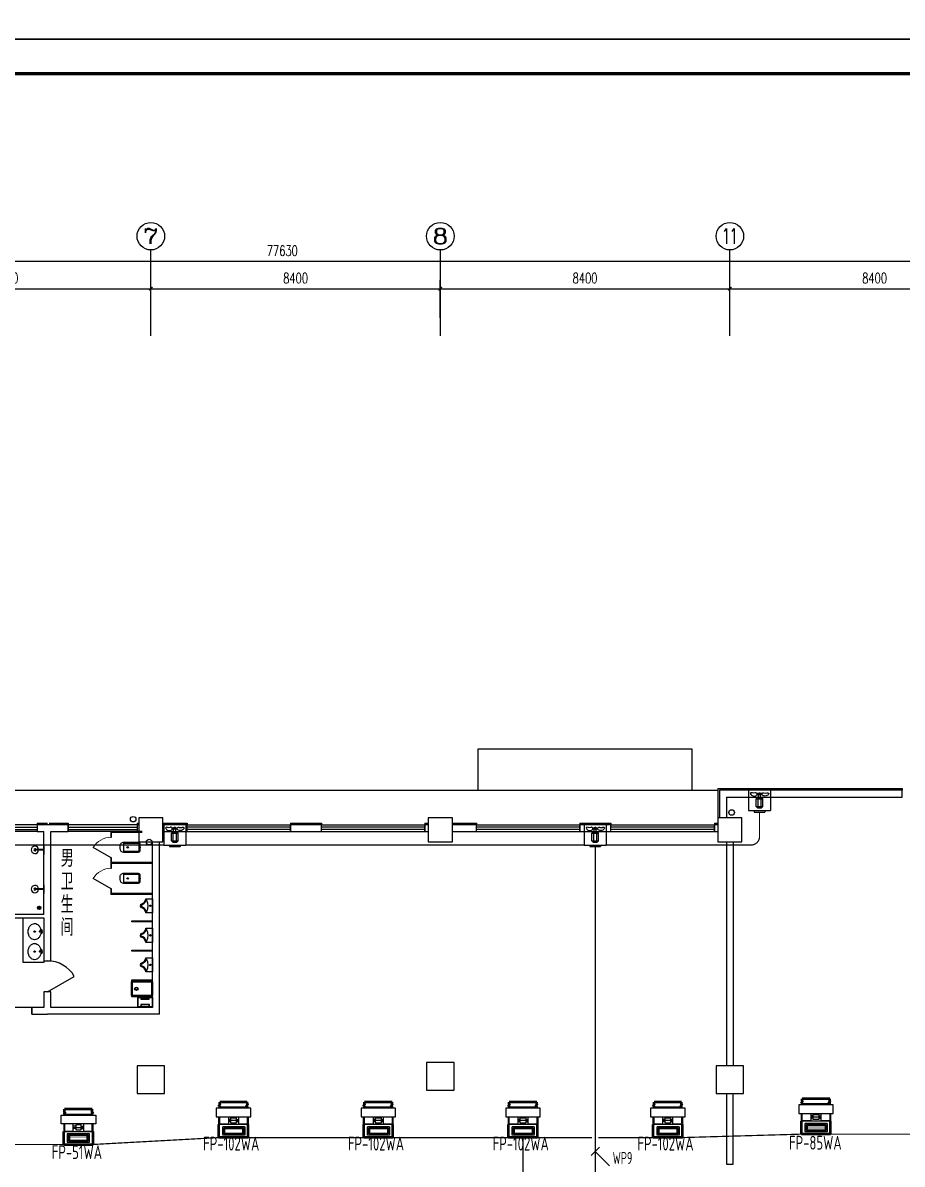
# Model space of a CAD drawing. Extents: x 2166032 to 5302137, y 581493 to 2416206.
# Drawn here: x 2359303 to 2384816, y 1179074 to 1212195 of the extents above; entities that cross this region are included whole.
import ezdxf
from ezdxf.enums import TextEntityAlignment as Align

# ---------------------------------------------------------------- set-up
doc = ezdxf.new("R2010")
doc.units = 0
doc.header["$LTSCALE"] = 1000
doc.header["$MEASUREMENT"] = 0
doc.linetypes.add('DASH', pattern=[0.35, 0.25, -0.1])
for name, color, linetype in [('ACS_FFG_FK', 7, 'Continuous'), ('AXIS', 3, 'Continuous'), ('AXIS_TEXT', 7, 'Continuous'), ('COLUMN', 2, 'Continuous'), ('DIM-照明', 3, 'Continuous'), ('LATRINE', 8, 'Continuous'), ('LVTRY', 8, 'Continuous'), ('PUB_TEXT', 7, 'Continuous'), ('PUB_TITLE', 137, 'Continuous'), ('STAIR', 8, 'Continuous'), ('SURFACE', 8, 'Continuous'), ('WALL', 8, 'Continuous'), ('WINDOW', 8, 'Continuous'), ('WIRE-照明', 1, 'Continuous'), ('厨卫', 8, 'Continuous'), ('地漏', 5, 'Continuous'), ('屋面', 151, 'Continuous'), ('消防', 7, 'Continuous'), ('风机盘管', 7, 'Continuous')]:
    doc.layers.add(name, color=color, linetype=linetype)
doc.layers.add('ACS_KT_SB', color=130, linetype='Continuous', lineweight=13)
doc.layers.add('ACS_SFG_F2', color=6, linetype='Continuous', lineweight=50)
doc.styles.add('_HZTXT', font='！tssdeng.shx', dxfattribs={"width": 0.8, "bigfont": '！tssdchn.shx'})
doc.styles.add('_TCH_AXIS', font='complex_.ttf')
doc.styles.add('_TEL_DIM', font='@tssdeng.shx', dxfattribs={"width": 0.8, "height": 3.5, "bigfont": '!tssdchn.shx'})
doc.styles.add('COMPLEX', font='complex_.ttf')
doc.styles.add('DIM_FONT', font='simplex_.ttf', dxfattribs={"width": 0.7})
doc.styles.add('HZ', font='！tssdeng.shx', dxfattribs={"bigfont": '！tssdchn.shx'})
doc.styles.add('TSSD_Dimension', font='Tssdeng.shx', dxfattribs={"width": 0.7, "bigfont": 'tssdchn.shx'})
doc.styles.add('zz-0', font='arial.ttf')
doc.dimstyles.new('DIMN', dxfattribs={"dimtxt": 300, "dimasz": 100, "dimexe": 250, "dimexo": 300, "dimgap": 150, "dimtad": 1, "dimdec": 0, "dimzin": 0, "dimdsep": 46, "dimtxsty": 'DIM_FONT', "dimblk": 'ARCHTICK', "dimcen": 0.09, "dimclrt": 7, "dimazin": 2, "dimtfac": 1, "dimtdec": 0, "dimtix": 1, "dimtmove": 2, "dimatfit": 3, "dimldrblk": 'ARCHTICK', "dimfxl": 1, "dimtolj": 1, "dimtzin": 0, "dimarcsym": 0})

# ---------------------------------------------------------------- blocks, each defined once
blk = doc.blocks.new('_LV8')
for p, q in [((-205, 0), (205, 0)), ((-205, -191), (-205, 0)), ((205, 0), (205, -191))]:
    blk.add_line(p, q)
blk.add_circle((0, -60), 20)
for centre, radius, start, end in [((-243, -391), 203, 19.2639, 79.2894), ((-152, -175), 10, 114.1084, 248.1394), ((5, -526), 395, 66.6675, 114.1084), ((-243, -401), 233, 19.2639, 68.1394), ((0, -306), 54, 199.2639, 269.7777), ((0, -316), 24, 199.2639, 269.4998), ((0, -306), 54, 270.2223, 340.7361), ((0, -316), 24, 270.5002, 340.7361), ((243, -401), 233, 110.4941, 160.7361), ((243, -391), 203, 100.7106, 160.7361), ((158, -173), 10, 290.4941, 66.6675)]:
    blk.add_arc(centre, radius, start, end)
blk = doc.blocks.new('A$C339C1991')
at = {"layer": 'LVTRY'}
blk.add_line((114, 371), (134, 371), dxfattribs=at)
for points in [[(0, 371), (256, 371)], [(114, 371), (114, 107)], [(134, 371), (134, 107)]]:
    blk.add_lwpolyline(points, dxfattribs=at)
for centre, radius, start, end in [((124, 108), 108, 95.306, 84.694), ((124, 108), 28.3, 110.6725, 69.3275), ((124, 110), 10.5, 197.2381, 342.7619)]:
    blk.add_arc(centre, radius, start, end, dxfattribs=at)
blk = doc.blocks.new('$lvtry$00000200')
for p, q in [((-140, -40, 0), (-140, -480, 0)), ((-110, -40, 0), (-110, -470, 0)), ((100, 0, 0), (-100, 0, 0)), ((100, -30, 0), (-100, -30, 0)), ((110, -470, 0), (110, -40, 0)), ((140, -480, 0), (140, -40, 0)), ((140, -470, 0), (-140, -470, 0)), ((-30, -590, 0), (30, -590, 0))]:
    blk.add_line(p, q)
blk.add_circle((0, -359, 0), 20)
for centre, radius, start, end in [((-100, -40, 0), 40, 90, 180), ((-100, -40, 0), 10, 90, 180), ((100, -40, 0), 40, 0, 90), ((100, -40, 0), 10, 0, 90), ((-30, -480, 0), 110, 180, 270), ((30, -480, 0), 110, 270, 0)]:
    blk.add_arc(centre, radius, start, end)
blk.add_point((0, 0))
blk = doc.blocks.new('$lvtry$00000194')
for p, q in [((-17, -27, 0), (-17, -17, 0)), ((17, -27, 0), (17, -17, 0))]:
    blk.add_line(p, q)
at = {"elevation": 0}
blk.add_lwpolyline([(14, -39, -0.067374), (92, -53, -0.088152), (166, -93, -0.105269), (218, -155, -0.121685), (235, -224, -0.121685), (218, -292, -0.105269), (166, -355, -0.088152), (92, -394, -0.078966), (0, -409, -0.078966), (-92, -394, -0.088152), (-166, -355, -0.105269), (-218, -292, -0.121685), (-235, -224, -0.121685), (-218, -155, -0.105269), (-166, -93, -0.088152), (-92, -53, -0.059935), (-23, -40, -0.059935)], format="xyb", dxfattribs=at)
for centre, radius in [((0, -221, 0), 20), ((0, -27, 0), 16.7), ((0, -221, 0), 15)]:
    blk.add_circle(centre, radius)
for centre, radius, start, end in [((-40, -17, 0), 10.1, 106.6096, 258.1648), ((-64, 250, 0), 259, 274.7069, 282.3732), ((-75, -197, 0), 173, 71.36, 79.1873), ((-29, -63, 0), 6.77, 155.344, 308.3224), ((-171, 35, 0), 166, 324.8411, 338.1337), ((-171, 35, 0), 170, 324.8411, 331.3523), ((-29, -63, 0), 3.37, 155.344, 308.3224), ((100, -178, 0), 170, 132.3141, 138.8253), ((100, -178, 0), 166, 125.5327, 138.8253), ((-12, -42, 0), 10.6, 201.8924, 261.774), ((0, -17, 0), 16.7, 0, 180), ((-381, -99, 0), 372, 2.3982, 6.7627), ((0, -80, 0), 9.9, 201.7837, 338.2163), ((64, 250, 0), 259, 257.6268, 265.2931), ((381, -99, 0), 372, 170.1008, 177.6018), ((75, -197, 0), 173, 100.8127, 110.4191), ((40, -17, 0), 10.1, 281.8352, 73.3904)]:
    blk.add_arc(centre, radius, start, end)
blk.add_point((0, -17, 0))
blk = doc.blocks.new('$TCHSYS$APDOOR2D')
blk.add_line((0.5, 0), (0, 0.866))
at = {"lineweight": 13}
blk.add_arc((0.5, 0), 1, 120, 180, dxfattribs=at)
blk = doc.blocks.new('A$C6BB928D5')
at = {"layer": '地漏'}
h = blk.add_hatch(dxfattribs=at)
h.set_pattern_fill('ANSI31', color=5, scale=10, style=0)
h.set_pattern_definition([(45, (-2253094.437, -153718.293), (-11.22532015, 11.22532015), [])])
h.paths.add_polyline_path([(0, 50, 1), (100, 50, 1)])
at = {"layer": '地漏', "color": 5}
blk.add_circle((50, 50), 50, dxfattribs=at)
blk = doc.blocks.new('$plan$00001091')
for p, q in [((-275, -410), (-275, -50)), ((-255, -30), (255, -30)), ((275, -50), (275, -410)), ((255, -430), (-255, -430))]:
    blk.add_line(p, q)
for points in [[(-275, 0, 0.414214), (-305, -30, 0.414214)], [(305, -30, 0.414214), (275, 0, 0.414214)], [(-305, -430, 0.414214), (-275, -460, 0.414214)], [(275, -460, 0.414214), (305, -430, 0.414214)]]:
    blk.add_lwpolyline(points, format="xyb")
for points in [[(-275, 0), (275, 0)], [(-305, -430), (-305, -30)], [(305, -30), (305, -430)], [(275, -460), (-275, -460)]]:
    blk.add_lwpolyline(points)
for radius in [50, 32.5]:
    blk.add_circle((165, -230), radius)
for centre, start, end in [((-255, -50), 90, 180), ((255, -50), 0, 90), ((-255, -410), 180, 270), ((255, -410), 270, 360)]:
    blk.add_arc(centre, 20, start, end)
at = {"style": 'zz-0'}
for tag in ['YSIZE', 'XSIZE']:
    blk.add_attdef(tag, (0, 0), '', height=0.5, dxfattribs=at)
blk = doc.blocks.new('cffd')
at = {"layer": '厨卫'}
for p, q in [((288, -44), (300, -44)), ((288, -256), (300, -256))]:
    blk.add_line(p, q, dxfattribs=at)
for points in [[(0, -365), (0, 65), (300, 65), (300, -365)], [(12, -353), (12, 53), (288, 53), (288, -353)]]:
    blk.add_lwpolyline(points, close=True, dxfattribs=at)
for points in [[(12, -272), (82, -272), (82, -29), (12, -29)], [(12, -262), (72, -262), (72, -39), (12, -39)], [(288, -261), (228, -261), (228, -39), (288, -39)], [(288, -251), (238, -251), (238, -49), (288, -49)]]:
    blk.add_lwpolyline(points, dxfattribs=at)
blk.add_lwpolyline([(290, -150, 0, 50, 0), (323, -150, 100, 100, 0)], format="xyseb", dxfattribs=at)
blk = doc.blocks.new('$SB61_1')
for p, q in [((-344, 91), (-380, 54)), ((-380, 54), (-380, -52)), ((-344, 91), (-134, 91)), ((-344, 91), (-344, -89)), ((-344, 43), (-134, 43)), ((-93, 50), (-134, 91)), ((-134, 91), (-134, -89)), ((-93, 50), (-93, -47)), ((-93, 32), (-10, 32)), ((-10, 66), (-10, -64)), ((-10, 66), (10, 66)), ((10, 16), (10, 66)), ((-344, -89), (-380, -52)), ((-344, -45), (-134, -45)), ((-344, -89), (-134, -89)), ((-93, -47), (-134, -89)), ((-93, -27), (-10, -27)), ((-10, -64), (10, -64)), ((10, -16), (10, -64))]:
    blk.add_line(p, q)
for points in [[(27, 198, 0.411372), (11, 254, 0.494273), (-35, 83, 0.741953), (33, 105, 0.098181), (27, 124, -0.171786), (27, 198)], [(31, -198, -0.313475), (12, -256, -0.472676), (-35, -80, -0.748081), (34, -102, -0.098181), (28, -121, 0.171786), (28, -196)]]:
    blk.add_lwpolyline(points, format="xyb")
blk.add_lwpolyline([(10, 16), (34, 16), (34, -16), (10, -16)], close=True)
for tag, p, height, style, width, flags in [('UNIT', (0, 0), 0.001, 'HZ', 0.7, 1), ('WHAT', (0, 0), 0.001, 'HZ', 0.7, 1), ('SPEC', (0, 0), 0.001, 'HZ', 0.7, 1), ('YSIZE', (34, -16), 0.15, 'DIM_FONT', 0.8, 9), ('XSIZE', (34, -16), 0.15, 'DIM_FONT', 0.8, 9)]:
    blk.add_attdef(tag, p, '', height=height, dxfattribs=dict(style=style, width=width, flags=flags))
blk = doc.blocks.new('A$C54D307B5')
at = {"layer": '消防'}
for p, q in [((165, 345), (475, 345)), ((165, 300), (165, 345)), ((475, 300), (475, 345)), ((0, -300), (0, 300)), ((0, 300), (640, 300)), ((640, -300), (640, 300)), ((0, -340), (0, -300)), ((0, -300), (640, -300)), ((640, -340), (640, -300)), ((0, -340), (640, -340))]:
    blk.add_line(p, q, dxfattribs=at)
at = {"layer": '风机盘管', "xscale": -1.057367996545509, "yscale": 1.057367996545509, "zscale": 1.0573679886336, "rotation": 90}
blk.add_blockref('$SB61_1', (321, -183), dxfattribs=at)
blk = doc.blocks.new('H-DTDFFS-20')
for p, q in [((-0.5, 0.5), (0.5, 0.5)), ((-0.5, -0.5), (-0.5, 0.5)), ((0.5, 0.5), (-0.5, 0.5)), ((-0.44, -0.34), (-0.44, 0.34)), ((-0.44, 0.34), (0.44, 0.34)), ((-0.4, 0.3), (0.4, 0.3)), ((-0.4, -0.3), (-0.4, 0.3)), ((0.4, 0.3), (0.4, -0.3)), ((0.44, 0.34), (0.44, -0.34)), ((0.5, 0.5), (0.5, -0.5)), ((0.5, -0.5), (-0.5, -0.5)), ((0.44, -0.34), (-0.44, -0.34)), ((0.4, -0.3), (-0.4, -0.3))]:
    blk.add_line(p, q)
at = {"const_width": 0.01}
for points in [[(-0.4, 0.162), (0.4, 0.162)], [(-0.4, 0), (0.4, 0)], [(-0.4, -0.162), (0.4, -0.162)]]:
    blk.add_lwpolyline(points, dxfattribs=at)
blk = doc.blocks.new('_ArchTick')
at = {"color": 0, "linetype": 'ByBlock', "const_width": 0.4}
blk.add_lwpolyline([(-0.5, -0.5), (0.5, 0.5)], dxfattribs=at)
blk = doc.blocks.new('*D2420')
at = {"layer": 'AXIS', "color": 0, "lineweight": -2}
for p, q in [((2354616, 1203638), (2354616, 1204730)), ((2363016, 1203638), (2363016, 1204730)), ((2354616, 1204480), (2363016, 1204480))]:
    blk.add_line(p, q, dxfattribs=at)
at = {"layer": 'Defpoints', "color": 0}
for p in [(2363016, 1204480), (2354616, 1203338), (2363016, 1203338)]:
    blk.add_point(p, dxfattribs=at)
at = {"layer": 'AXIS', "color": 0, "lineweight": -2, "xscale": 100, "yscale": 100, "zscale": 100, "rotation": 180}
blk.add_blockref('_ArchTick', (2354616, 1204480), dxfattribs=at)
at = {"layer": 'AXIS', "color": 0, "lineweight": -2, "xscale": 100, "yscale": 100, "zscale": 100}
blk.add_blockref('_ArchTick', (2363016, 1204480), dxfattribs=at)
at = {"layer": 'AXIS', "color": 7, "insert": (2358816, 1204785), "char_height": 300, "attachment_point": 5, "style": 'DIM_FONT'}
blk.add_mtext('\\A1;8400', dxfattribs=at)
blk = doc.blocks.new('*D2421')
at = {"layer": 'AXIS', "color": 0, "lineweight": -2}
for p, q in [((2363016, 1203638), (2363016, 1204730)), ((2371416, 1203638), (2371416, 1204730)), ((2363016, 1204480), (2371416, 1204480))]:
    blk.add_line(p, q, dxfattribs=at)
at = {"layer": 'Defpoints', "color": 0}
for p in [(2371416, 1204480), (2363016, 1203338), (2371416, 1203338)]:
    blk.add_point(p, dxfattribs=at)
at = {"layer": 'AXIS', "color": 0, "lineweight": -2, "xscale": 100, "yscale": 100, "zscale": 100, "rotation": 180}
blk.add_blockref('_ArchTick', (2363016, 1204480), dxfattribs=at)
at = {"layer": 'AXIS', "color": 0, "lineweight": -2, "xscale": 100, "yscale": 100, "zscale": 100}
blk.add_blockref('_ArchTick', (2371416, 1204480), dxfattribs=at)
at = {"layer": 'AXIS', "color": 7, "insert": (2367216, 1204785), "char_height": 300, "attachment_point": 5, "style": 'DIM_FONT'}
blk.add_mtext('\\A1;8400', dxfattribs=at)
blk = doc.blocks.new('*D2422')
at = {"layer": 'AXIS', "color": 0, "lineweight": -2}
for p, q in [((2371416, 1203638), (2371416, 1204730)), ((2379816, 1203638), (2379816, 1204730)), ((2371416, 1204480), (2379816, 1204480))]:
    blk.add_line(p, q, dxfattribs=at)
at = {"layer": 'Defpoints', "color": 0}
for p in [(2379816, 1204480), (2371416, 1203338), (2379816, 1203338)]:
    blk.add_point(p, dxfattribs=at)
at = {"layer": 'AXIS', "color": 0, "lineweight": -2, "xscale": 100, "yscale": 100, "zscale": 100, "rotation": 180}
blk.add_blockref('_ArchTick', (2371416, 1204480), dxfattribs=at)
at = {"layer": 'AXIS', "color": 0, "lineweight": -2, "xscale": 100, "yscale": 100, "zscale": 100}
blk.add_blockref('_ArchTick', (2379816, 1204480), dxfattribs=at)
at = {"layer": 'AXIS', "color": 7, "insert": (2375616, 1204785), "char_height": 300, "attachment_point": 5, "style": 'DIM_FONT'}
blk.add_mtext('\\A1;8400', dxfattribs=at)
blk = doc.blocks.new('*D2423')
at = {"layer": 'AXIS', "color": 0, "lineweight": -2}
for p, q in [((2379816, 1203638), (2379816, 1204730)), ((2388216, 1203638), (2388216, 1204730)), ((2379816, 1204480), (2388216, 1204480))]:
    blk.add_line(p, q, dxfattribs=at)
at = {"layer": 'Defpoints', "color": 0}
for p in [(2388216, 1204480), (2379816, 1203338), (2388216, 1203338)]:
    blk.add_point(p, dxfattribs=at)
at = {"layer": 'AXIS', "color": 0, "lineweight": -2, "xscale": 100, "yscale": 100, "zscale": 100, "rotation": 180}
blk.add_blockref('_ArchTick', (2379816, 1204480), dxfattribs=at)
at = {"layer": 'AXIS', "color": 0, "lineweight": -2, "xscale": 100, "yscale": 100, "zscale": 100}
blk.add_blockref('_ArchTick', (2388216, 1204480), dxfattribs=at)
at = {"layer": 'AXIS', "color": 7, "insert": (2384016, 1204785), "char_height": 300, "attachment_point": 5, "style": 'DIM_FONT'}
blk.add_mtext('\\A1;8400', dxfattribs=at)
blk = doc.blocks.new('*D2427')
at = {"layer": 'AXIS', "color": 0, "lineweight": -2}
for p, q in [((2328016, 1203938), (2328016, 1205530)), ((2328016, 1205280), (2405646, 1205280)), ((2405646, 1203938), (2405646, 1205530))]:
    blk.add_line(p, q, dxfattribs=at)
at = {"layer": 'Defpoints', "color": 0}
for p in [(2405646, 1205280), (2328016, 1203638), (2405646, 1203638)]:
    blk.add_point(p, dxfattribs=at)
at = {"layer": 'AXIS', "color": 0, "lineweight": -2, "xscale": 100, "yscale": 100, "zscale": 100, "rotation": 180}
blk.add_blockref('_ArchTick', (2328016, 1205280), dxfattribs=at)
at = {"layer": 'AXIS', "color": 0, "lineweight": -2, "xscale": 100, "yscale": 100, "zscale": 100}
blk.add_blockref('_ArchTick', (2405646, 1205280), dxfattribs=at)
at = {"layer": 'AXIS', "color": 7, "insert": (2366831, 1205581), "char_height": 300, "attachment_point": 5, "style": 'DIM_FONT'}
blk.add_mtext('\\A1;77630', dxfattribs=at)
blk = doc.blocks.new('$TCHSYS$WIN2D')
for p, q in [((-0.5, 0.5), (0.5, 0.5)), ((-0.5, 0.5), (-0.5, -0.5)), ((0.5, 0.5), (0.5, -0.5)), ((0.5, 0.167), (-0.5, 0.167)), ((0.5, -0.167), (-0.5, -0.167)), ((-0.5, -0.5), (0.5, -0.5))]:
    blk.add_line(p, q)
blk = doc.blocks.new('_AXISO')
blk.add_circle((0, 0), 0.5)
at = {"layer": 'AXIS_TEXT', "style": 'COMPLEX', "width": 1.171875}
blk.add_attdef('A', text='', height=0.56, dxfattribs=at).set_placement((-0.25, -0.28), (0.25, -0.28), align=Align.FIT)
blk = doc.blocks.new('$DorLib2D$00000214')
at = {"color": 0}
blk.add_line((0.5, 0), (0, 0.866), dxfattribs=at)
blk.add_arc((0.5, 0), 1, 120, 180, dxfattribs=at)

msp = doc.modelspace()

# ---------------------------------------------------------------- linework, layer by layer
at = {"color": 0}
for p, q in [((2382816.5, 1180798.3), (2381816.5, 1180798.3)), ((2381816.5, 1180798.3), (2381816.5, 1180548.3)), ((2382746.5, 1180823.3), (2381886.5, 1180823.3)), ((2381916.5, 1180798.3), (2381916.5, 1180823.3)), ((2382716.5, 1180798.3), (2382716.5, 1180823.3)), ((2382816.5, 1180548.3), (2382816.5, 1180798.3)), ((2360416.5, 1180498.3), (2361416.5, 1180498.3)), ((2360416.5, 1180248.3), (2360416.5, 1180498.3)), ((2360486.5, 1180523.3), (2361346.5, 1180523.3)), ((2360516.5, 1180498.3), (2360516.5, 1180523.3)), ((2361316.5, 1180498.3), (2361316.5, 1180523.3)), ((2361416.5, 1180498.3), (2361416.5, 1180248.3)), ((2365916.5, 1180698.5), (2364916.5, 1180698.5)), ((2364916.5, 1180698.5), (2364916.5, 1180448.5)), ((2364916.5, 1180448.5), (2365916.5, 1180448.5)), ((2365846.5, 1180723.5), (2364986.5, 1180723.5)), ((2364991.5, 1180223.5), (2364991.5, 1180448.5)), ((2365016.5, 1180698.5), (2365016.5, 1180723.5)), ((2365016.5, 1180236), (2365016.5, 1180448.5)), ((2365266.5, 1180448.5), (2365266.5, 1180236)), ((2365566.5, 1180236), (2365566.5, 1180448.5)), ((2365816.5, 1180698.5), (2365816.5, 1180723.5)), ((2365816.5, 1180448.5), (2365816.5, 1180236)), ((2365841.5, 1180448.5), (2365841.5, 1180223.5)), ((2365916.5, 1180448.5), (2365916.5, 1180698.5)), ((2370116.5, 1180698.5), (2369116.5, 1180698.5)), ((2369116.5, 1180698.5), (2369116.5, 1180448.5)), ((2369116.5, 1180448.5), (2370116.5, 1180448.5)), ((2370046.5, 1180723.5), (2369186.5, 1180723.5)), ((2369191.5, 1180223.5), (2369191.5, 1180448.5)), ((2369216.5, 1180698.5), (2369216.5, 1180723.5)), ((2369216.5, 1180236), (2369216.5, 1180448.5)), ((2369466.5, 1180448.5), (2369466.5, 1180236)), ((2369766.5, 1180236), (2369766.5, 1180448.5)), ((2370016.5, 1180698.5), (2370016.5, 1180723.5)), ((2370016.5, 1180448.5), (2370016.5, 1180236)), ((2370041.5, 1180448.5), (2370041.5, 1180223.5)), ((2370116.5, 1180448.5), (2370116.5, 1180698.5)), ((2374316.5, 1180698.5), (2373316.5, 1180698.5)), ((2373316.5, 1180698.5), (2373316.5, 1180448.5)), ((2373316.5, 1180448.5), (2374316.5, 1180448.5)), ((2374246.5, 1180723.5), (2373386.5, 1180723.5)), ((2373391.5, 1180223.5), (2373391.5, 1180448.5)), ((2373416.5, 1180698.5), (2373416.5, 1180723.5)), ((2373416.5, 1180236), (2373416.5, 1180448.5)), ((2373666.5, 1180448.5), (2373666.5, 1180236)), ((2373966.5, 1180236), (2373966.5, 1180448.5)), ((2374216.5, 1180698.5), (2374216.5, 1180723.5)), ((2374216.5, 1180448.5), (2374216.5, 1180236)), ((2374241.5, 1180448.5), (2374241.5, 1180223.5)), ((2374316.5, 1180448.5), (2374316.5, 1180698.5)), ((2378516.5, 1180698.5), (2377516.5, 1180698.5)), ((2377516.5, 1180698.5), (2377516.5, 1180448.5)), ((2377516.5, 1180448.5), (2378516.5, 1180448.5)), ((2378446.5, 1180723.5), (2377586.5, 1180723.5)), ((2377591.5, 1180223.5), (2377591.5, 1180448.5)), ((2377616.5, 1180698.5), (2377616.5, 1180723.5)), ((2377616.5, 1180236), (2377616.5, 1180448.5)), ((2377866.5, 1180448.5), (2377866.5, 1180236)), ((2378166.5, 1180236), (2378166.5, 1180448.5)), ((2378416.5, 1180698.5), (2378416.5, 1180723.5)), ((2378416.5, 1180448.5), (2378416.5, 1180236)), ((2378441.5, 1180448.5), (2378441.5, 1180223.5)), ((2378516.5, 1180448.5), (2378516.5, 1180698.5)), ((2381816.5, 1180548.3), (2382816.5, 1180548.3)), ((2381891.5, 1180323.3), (2381891.5, 1180548.3)), ((2381916.5, 1180335.8), (2381916.5, 1180548.3)), ((2382166.5, 1180548.3), (2382166.5, 1180335.8)), ((2382236.5, 1180473.3), (2382166.5, 1180473.3)), ((2382466.5, 1180442.1), (2382166.5, 1180442.1)), ((2382236.5, 1180367.1), (2382236.5, 1180517.1)), ((2382236.5, 1180517.1), (2382396.5, 1180517.1)), ((2382396.5, 1180517.1), (2382396.5, 1180367.1)), ((2382396.5, 1180473.3), (2382466.5, 1180473.3)), ((2382466.5, 1180335.8), (2382466.5, 1180548.3)), ((2382716.5, 1180548.3), (2382716.5, 1180335.8)), ((2382741.5, 1180548.3), (2382741.5, 1180323.3)), ((2361416.5, 1180248.3), (2360416.5, 1180248.3)), ((2360491.5, 1180248.3), (2360491.5, 1180023.3)), ((2360516.5, 1180248.3), (2360516.5, 1180035.8)), ((2360766.5, 1180035.8), (2360766.5, 1180248.3)), ((2360836.5, 1180173.3), (2360766.5, 1180173.3)), ((2360766.5, 1180142.1), (2361066.5, 1180142.1)), ((2360836.5, 1180110.8), (2360766.5, 1180110.8)), ((2360836.5, 1180217.1), (2360836.5, 1180067.1)), ((2360996.5, 1180217.1), (2360836.5, 1180217.1)), ((2360996.5, 1180067.1), (2360996.5, 1180217.1)), ((2360996.5, 1180173.3), (2361066.5, 1180173.3)), ((2360996.5, 1180110.8), (2361066.5, 1180110.8)), ((2361066.5, 1180248.3), (2361066.5, 1180035.8)), ((2361316.5, 1180035.8), (2361316.5, 1180248.3)), ((2361341.5, 1180023.3), (2361341.5, 1180248.3)), ((2365841.5, 1180223.5), (2364991.5, 1180223.5)), ((2365266.5, 1180236), (2365016.5, 1180236)), ((2365336.5, 1180373.5), (2365266.5, 1180373.5)), ((2365566.5, 1180342.3), (2365266.5, 1180342.3)), ((2365336.5, 1180311), (2365266.5, 1180311)), ((2365336.5, 1180267.3), (2365336.5, 1180417.3)), ((2365336.5, 1180417.3), (2365496.5, 1180417.3)), ((2365496.5, 1180267.3), (2365336.5, 1180267.3)), ((2365496.5, 1180417.3), (2365496.5, 1180267.3)), ((2365496.5, 1180373.5), (2365566.5, 1180373.5)), ((2365496.5, 1180311), (2365566.5, 1180311)), ((2365816.5, 1180236), (2365566.5, 1180236)), ((2370041.5, 1180223.5), (2369191.5, 1180223.5)), ((2369466.5, 1180236), (2369216.5, 1180236)), ((2369536.5, 1180373.5), (2369466.5, 1180373.5)), ((2369766.5, 1180342.3), (2369466.5, 1180342.3)), ((2369536.5, 1180311), (2369466.5, 1180311)), ((2369536.5, 1180267.3), (2369536.5, 1180417.3)), ((2369536.5, 1180417.3), (2369696.5, 1180417.3)), ((2369696.5, 1180267.3), (2369536.5, 1180267.3)), ((2369696.5, 1180417.3), (2369696.5, 1180267.3)), ((2369696.5, 1180373.5), (2369766.5, 1180373.5)), ((2369696.5, 1180311), (2369766.5, 1180311)), ((2370016.5, 1180236), (2369766.5, 1180236)), ((2374241.5, 1180223.5), (2373391.5, 1180223.5)), ((2373666.5, 1180236), (2373416.5, 1180236)), ((2373736.5, 1180373.5), (2373666.5, 1180373.5)), ((2373966.5, 1180342.3), (2373666.5, 1180342.3)), ((2373736.5, 1180311), (2373666.5, 1180311)), ((2373736.5, 1180267.3), (2373736.5, 1180417.3)), ((2373736.5, 1180417.3), (2373896.5, 1180417.3)), ((2373896.5, 1180267.3), (2373736.5, 1180267.3)), ((2373896.5, 1180417.3), (2373896.5, 1180267.3)), ((2373896.5, 1180373.5), (2373966.5, 1180373.5)), ((2373896.5, 1180311), (2373966.5, 1180311)), ((2374216.5, 1180236), (2373966.5, 1180236)), ((2378441.5, 1180223.5), (2377591.5, 1180223.5)), ((2377866.5, 1180236), (2377616.5, 1180236)), ((2377936.5, 1180373.5), (2377866.5, 1180373.5)), ((2378166.5, 1180342.3), (2377866.5, 1180342.3)), ((2377936.5, 1180311), (2377866.5, 1180311)), ((2377936.5, 1180267.3), (2377936.5, 1180417.3)), ((2377936.5, 1180417.3), (2378096.5, 1180417.3)), ((2378096.5, 1180267.3), (2377936.5, 1180267.3)), ((2378096.5, 1180417.3), (2378096.5, 1180267.3)), ((2378096.5, 1180373.5), (2378166.5, 1180373.5)), ((2378096.5, 1180311), (2378166.5, 1180311)), ((2378416.5, 1180236), (2378166.5, 1180236)), ((2382741.5, 1180323.3), (2381891.5, 1180323.3)), ((2382166.5, 1180335.8), (2381916.5, 1180335.8)), ((2382236.5, 1180410.9), (2382166.5, 1180410.9)), ((2382396.5, 1180367.1), (2382236.5, 1180367.1)), ((2382396.5, 1180410.9), (2382466.5, 1180410.9)), ((2382716.5, 1180335.8), (2382466.5, 1180335.8)), ((2360491.5, 1180023.3), (2361341.5, 1180023.3)), ((2360516.5, 1180035.8), (2360766.5, 1180035.8)), ((2360836.5, 1180067.1), (2360996.5, 1180067.1)), ((2361066.5, 1180035.8), (2361316.5, 1180035.8))]:
    msp.add_line(p, q, dxfattribs=at)
msp.add_circle((2604640.5, 1020101.3), 438608.5)
at = {"layer": 'ACS_SFG_F2'}
for p, q in [((2364982, 1180744.7), (2365039.9, 1180821.9)), ((2365016.5, 1180769.4), (2364982, 1180744.7)), ((2365816.5, 1180873.5), (2365016.5, 1180873.5)), ((2365017.1, 1180811.4), (2365016.5, 1180873.5)), ((2365016.5, 1180723.5), (2365016.5, 1180769.4)), ((2365039.9, 1180821.9), (2365017.1, 1180811.4)), ((2365782, 1180744.7), (2365839.9, 1180821.9)), ((2365816.5, 1180769.4), (2365782, 1180744.7)), ((2365817.1, 1180811.4), (2365816.5, 1180873.5)), ((2365816.5, 1180723.5), (2365816.5, 1180769.4)), ((2365839.9, 1180821.9), (2365817.1, 1180811.4)), ((2369182, 1180744.7), (2369239.9, 1180821.9)), ((2369216.5, 1180769.4), (2369182, 1180744.7)), ((2370016.5, 1180873.5), (2369216.5, 1180873.5)), ((2369217.1, 1180811.4), (2369216.5, 1180873.5)), ((2369216.5, 1180723.5), (2369216.5, 1180769.4)), ((2369239.9, 1180821.9), (2369217.1, 1180811.4)), ((2369982, 1180744.7), (2370039.9, 1180821.9)), ((2370016.5, 1180769.4), (2369982, 1180744.7)), ((2370017.1, 1180811.4), (2370016.5, 1180873.5)), ((2370016.5, 1180723.5), (2370016.5, 1180769.4)), ((2370039.9, 1180821.9), (2370017.1, 1180811.4)), ((2373382, 1180744.7), (2373439.9, 1180821.9)), ((2373416.5, 1180769.4), (2373382, 1180744.7)), ((2374216.5, 1180873.5), (2373416.5, 1180873.5)), ((2373417.1, 1180811.4), (2373416.5, 1180873.5)), ((2373416.5, 1180723.5), (2373416.5, 1180769.4)), ((2373439.9, 1180821.9), (2373417.1, 1180811.4)), ((2374182, 1180744.7), (2374239.9, 1180821.9)), ((2374216.5, 1180769.4), (2374182, 1180744.7)), ((2374217.1, 1180811.4), (2374216.5, 1180873.5)), ((2374216.5, 1180723.5), (2374216.5, 1180769.4)), ((2374239.9, 1180821.9), (2374217.1, 1180811.4)), ((2377582, 1180744.7), (2377639.9, 1180821.9)), ((2377616.5, 1180769.4), (2377582, 1180744.7)), ((2378416.5, 1180873.5), (2377616.5, 1180873.5)), ((2377617.1, 1180811.4), (2377616.5, 1180873.5)), ((2377616.5, 1180723.5), (2377616.5, 1180769.4)), ((2377639.9, 1180821.9), (2377617.1, 1180811.4)), ((2378382, 1180744.7), (2378439.9, 1180821.9)), ((2378416.5, 1180769.4), (2378382, 1180744.7)), ((2378417.1, 1180811.4), (2378416.5, 1180873.5)), ((2378416.5, 1180723.5), (2378416.5, 1180769.4)), ((2378439.9, 1180821.9), (2378417.1, 1180811.4)), ((2381882, 1180844.5), (2381939.9, 1180921.7)), ((2381916.5, 1180869.2), (2381882, 1180844.5)), ((2382716.5, 1180973.3), (2381916.5, 1180973.3)), ((2381917.1, 1180911.2), (2381916.5, 1180973.3)), ((2381916.5, 1180823.3), (2381916.5, 1180869.2)), ((2381939.9, 1180921.7), (2381917.1, 1180911.2)), ((2382682, 1180844.5), (2382739.9, 1180921.7)), ((2382716.5, 1180869.2), (2382682, 1180844.5)), ((2382717.1, 1180911.2), (2382716.5, 1180973.3)), ((2382716.5, 1180823.3), (2382716.5, 1180869.2)), ((2382739.9, 1180921.7), (2382717.1, 1180911.2)), ((2360551, 1180544.5), (2360493.1, 1180621.7)), ((2360493.1, 1180621.7), (2360515.9, 1180611.2)), ((2360515.9, 1180611.2), (2360516.5, 1180673.3)), ((2361316.5, 1180673.3), (2360516.5, 1180673.3)), ((2360516.5, 1180523.3), (2360516.5, 1180569.2)), ((2360516.5, 1180569.2), (2360551, 1180544.5)), ((2361351, 1180544.5), (2361293.1, 1180621.7)), ((2361293.1, 1180621.7), (2361315.9, 1180611.2)), ((2361315.9, 1180611.2), (2361316.5, 1180673.3)), ((2361316.5, 1180523.3), (2361316.5, 1180569.2)), ((2361316.5, 1180569.2), (2361351, 1180544.5)), ((2364993.9, 1179845.2), (2364993.9, 1180223.5)), ((2365839, 1179845.2), (2365839, 1180223.5)), ((2369193.9, 1179845.2), (2369193.9, 1180223.5)), ((2370039, 1179845.2), (2370039, 1180223.5)), ((2373393.9, 1179845.2), (2373393.9, 1180223.5)), ((2374239, 1179845.2), (2374239, 1180223.5)), ((2377593.9, 1179845.2), (2377593.9, 1180223.5)), ((2378439, 1179845.2), (2378439, 1180223.5)), ((2381893.9, 1179945), (2381893.9, 1180323.3)), ((2382739, 1179945), (2382739, 1180323.3)), ((2360496.4, 1179645), (2360496.4, 1180023.3)), ((2361341.5, 1179645), (2361341.5, 1180023.3)), ((2365839, 1179845.2), (2364993.9, 1179845.2)), ((2370039, 1179845.2), (2369193.9, 1179845.2)), ((2374239, 1179845.2), (2373393.9, 1179845.2)), ((2378439, 1179845.2), (2377593.9, 1179845.2)), ((2382739, 1179945), (2381893.9, 1179945)), ((2360496.4, 1179645), (2361341.5, 1179645))]:
    msp.add_line(p, q, dxfattribs=at)
at = {"layer": 'AXIS'}
for p, q in [((2363016.5, 1203109.5), (2363016.5, 1205603)), ((2371416.5, 1203109.5), (2371416.5, 1205603)), ((2379816.5, 1203109.5), (2379816.5, 1205603))]:
    msp.add_line(p, q, dxfattribs=at)
at = {"layer": 'COLUMN'}
for p, q in [((2362664.9, 1189123.5), (2362664.9, 1188423.5)), ((2363364.9, 1189123.5), (2362664.9, 1189123.5)), ((2363364.9, 1188423.5), (2363364.9, 1189123.5)), ((2371064.9, 1189123.5), (2371064.9, 1188423.5)), ((2371764.9, 1189123.5), (2371064.9, 1189123.5)), ((2371764.9, 1188423.5), (2371764.9, 1189123.5)), ((2379464.9, 1189123.5), (2379464.9, 1188423.5)), ((2380164.9, 1189123.5), (2379464.9, 1189123.5)), ((2380164.9, 1188423.5), (2380164.9, 1189123.5)), ((2362664.9, 1188423.5), (2363364.9, 1188423.5)), ((2371064.9, 1188423.5), (2371764.9, 1188423.5)), ((2379464.9, 1188423.5), (2380164.9, 1188423.5)), ((2363416.5, 1181923.5), (2362616.5, 1181923.5)), ((2362616.5, 1181923.5), (2362616.5, 1181123.5)), ((2363416.5, 1181123.5), (2363416.5, 1181923.5)), ((2371816.5, 1182023.5), (2371016.5, 1182023.5)), ((2371016.5, 1182023.5), (2371016.5, 1181223.5)), ((2371816.5, 1181223.5), (2371816.5, 1182023.5)), ((2380216.5, 1181923.5), (2379416.5, 1181923.5)), ((2379416.5, 1181923.5), (2379416.5, 1181124.9)), ((2380216.5, 1181124.9), (2380216.5, 1181923.5)), ((2362616.5, 1181123.5), (2363416.5, 1181123.5)), ((2371016.5, 1181223.5), (2371816.5, 1181223.5)), ((2379416.5, 1181124.9), (2380216.5, 1181124.9))]:
    msp.add_line(p, q, dxfattribs=at)
at = {"layer": 'DIM-照明'}
msp.add_line((2375788.3, 1179321.5), (2376035.8, 1179569), dxfattribs=at)
msp.add_lwpolyline([(2375912, 1179445.3), (2376328.8, 1179028.5)], dxfattribs=at)
at = {"layer": 'LATRINE'}
for p, q in [((2362766.2, 1188723.5), (2361854, 1188723.5)), ((2361854, 1188723.5), (2361854, 1188561)), ((2361854, 1188561), (2361879, 1188561)), ((2362766.2, 1188698.5), (2361879, 1188698.5)), ((2361879, 1188561), (2361879, 1188698.5)), ((2361879, 1187961), (2361854, 1187961)), ((2361854, 1187961), (2361854, 1187811)), ((2361854, 1187811), (2361854, 1187661)), ((2361879, 1187823.5), (2361879, 1187961)), ((2363066.5, 1187823.5), (2361879, 1187823.5)), ((2363066.5, 1187798.5), (2361879, 1187798.5)), ((2361879, 1187661), (2361879, 1187798.5)), ((2363066.5, 1187798.5), (2363066.5, 1187823.5)), ((2361854, 1187661), (2361879, 1187661)), ((2361879, 1187061), (2361854, 1187061)), ((2361854, 1187061), (2361854, 1186898.5)), ((2361879, 1186923.5), (2361879, 1187061)), ((2363066.5, 1186898.5), (2361854, 1186898.5)), ((2363066.5, 1186923.5), (2361879, 1186923.5)), ((2363066.5, 1186898.5), (2363066.5, 1186923.5))]:
    msp.add_line(p, q, dxfattribs=at)
at = {"layer": 'LVTRY', "color": 4}
msp.add_lwpolyline([(2372516.5, 1189923.5), (2372516.5, 1191123.5), (2378716.5, 1191123.5), (2378716.5, 1189923.5)], dxfattribs=at)
at = {"layer": 'LVTRY'}
msp.add_lwpolyline([(2359916.5, 1186223.5), (2359916.5, 1184923.5), (2359316.5, 1184923.5), (2359316.5, 1186223.5)], close=True, dxfattribs=at)
at = {"layer": 'LVTRY', "linetype": 'Continuous'}
for points in [[(2363066.5, 1186108.6), (2362466.5, 1186108.6), (2362466.5, 1186138.6), (2363066.5, 1186138.6)], [(2363066.5, 1185251.4), (2362466.5, 1185251.4), (2362466.5, 1185281.4), (2363066.5, 1185281.4)], [(2363066.5, 1184394.2), (2362466.5, 1184394.2), (2362466.5, 1184424.2), (2363066.5, 1184424.2)]]:
    msp.add_lwpolyline(points, dxfattribs=at)
at = {"layer": 'PUB_TITLE'}
for points in [[(2314031.7, 1211719.6), (2419131.7, 1211719.6), (2419131.7, 1271119.6), (2314031.7, 1271119.6)], [(2314031.7, 1152319.6), (2419131.7, 1152319.6), (2419131.7, 1211719.6), (2314031.7, 1211719.6)]]:
    msp.add_lwpolyline(points, close=True, dxfattribs=at)
at = {"layer": 'PUB_TITLE', "const_width": 100}
msp.add_lwpolyline([(2316531.7, 1153319.6), (2418131.7, 1153319.6), (2418131.7, 1210719.6), (2316531.7, 1210719.6)], close=True, dxfattribs=at)
at = {"layer": 'STAIR'}
msp.add_line((2335216.5, 1189923.5), (2379466.5, 1189923.5), dxfattribs=at)
at = {"layer": 'SURFACE'}
for p, q in [((2379466.5, 1189973.5), (2384816.5, 1189973.5)), ((2379466.5, 1189973.5), (2379466.5, 1189123.5)), ((2384816.5, 1189973.5), (2384816.5, 1189923.5)), ((2359716.1, 1188973.5), (2359716.1, 1188923.5)), ((2359716.1, 1188973.5), (2360016.5, 1188973.5)), ((2360066.5, 1188973.5), (2360616.5, 1188973.5)), ((2360616.5, 1188973.5), (2360616.5, 1188923.5)), ((2362616.5, 1188973.5), (2362616.5, 1188923.5)), ((2362616.5, 1188973.5), (2362664.9, 1188973.5)), ((2363364.9, 1188973.5), (2364066.5, 1188973.5)), ((2364066.5, 1188973.5), (2364066.5, 1188923.5)), ((2367066.5, 1188973.5), (2367066.5, 1188923.5)), ((2367066.5, 1188973.5), (2367966.5, 1188973.5)), ((2367966.5, 1188973.5), (2367966.5, 1188923.5)), ((2370966.5, 1188973.5), (2370966.5, 1188923.5)), ((2370966.5, 1188973.5), (2371064.9, 1188973.5)), ((2371764.9, 1188973.5), (2372466.5, 1188973.5)), ((2372466.5, 1188973.5), (2372466.5, 1188923.5)), ((2375466.5, 1188973.5), (2375466.5, 1188923.5)), ((2375466.5, 1188973.5), (2376366.5, 1188973.5)), ((2376366.5, 1188973.5), (2376366.5, 1188923.5)), ((2379366.5, 1188973.5), (2379366.5, 1188923.5)), ((2379366.5, 1188973.5), (2379464.9, 1188973.5))]:
    msp.add_line(p, q, dxfattribs=at)
at = {"layer": 'WALL'}
for p, q in [((2384816.5, 1189923.5), (2379516.5, 1189923.5)), ((2379516.5, 1189923.5), (2379516.5, 1189123.5)), ((2379716.5, 1189723.5), (2384816.5, 1189723.5)), ((2379716.5, 1189723.5), (2379716.5, 1189123.5)), ((2384816.5, 1189723.5), (2384816.5, 1189923.5)), ((2360016.5, 1188923.5), (2359716.1, 1188923.5)), ((2359716.1, 1188923.5), (2359716.1, 1188723.5)), ((2359716.1, 1188723.5), (2359916.5, 1188723.5)), ((2359916.5, 1186323.5), (2359916.5, 1188723.5)), ((2360616.5, 1188923.5), (2360016.5, 1188923.5)), ((2360116.5, 1186273.5), (2360116.5, 1188723.5)), ((2360116.5, 1188723.5), (2360616.5, 1188723.5)), ((2360616.5, 1188723.5), (2360616.5, 1188923.5)), ((2362664.9, 1188923.5), (2362616.5, 1188923.5)), ((2362616.5, 1188923.5), (2362616.5, 1188723.5)), ((2362616.5, 1188723.5), (2362664.9, 1188723.5)), ((2364066.5, 1188923.5), (2363364.9, 1188923.5)), ((2363364.9, 1188723.5), (2364066.5, 1188723.5)), ((2364066.5, 1188723.5), (2364066.5, 1188923.5)), ((2367966.5, 1188923.5), (2367066.5, 1188923.5)), ((2367066.5, 1188923.5), (2367066.5, 1188723.5)), ((2367066.5, 1188723.5), (2367966.5, 1188723.5)), ((2367966.5, 1188723.5), (2367966.5, 1188923.5)), ((2371064.9, 1188923.5), (2370966.5, 1188923.5)), ((2370966.5, 1188923.5), (2370966.5, 1188723.5)), ((2370966.5, 1188723.5), (2371064.9, 1188723.5)), ((2372466.5, 1188923.5), (2371764.9, 1188923.5)), ((2371764.9, 1188723.5), (2372466.5, 1188723.5)), ((2372466.5, 1188723.5), (2372466.5, 1188923.5)), ((2376366.5, 1188923.5), (2375466.5, 1188923.5)), ((2375466.5, 1188923.5), (2375466.5, 1188723.5)), ((2375466.5, 1188723.5), (2376366.5, 1188723.5)), ((2376366.5, 1188723.5), (2376366.5, 1188923.5)), ((2379464.9, 1188923.5), (2379366.5, 1188923.5)), ((2379366.5, 1188923.5), (2379366.5, 1188723.5)), ((2379366.5, 1188723.5), (2379464.9, 1188723.5)), ((2363066.5, 1183623.5), (2363066.5, 1188423.5)), ((2363266.5, 1183423.5), (2363266.5, 1188423.5)), ((2379716.5, 1188423.5), (2379716.5, 1181923.5)), ((2379916.5, 1188423.5), (2379916.5, 1181923.5)), ((2359916.5, 1186323.5), (2358771.1, 1186323.5)), ((2358771.1, 1186223.5), (2359916.5, 1186223.5)), ((2359916.5, 1186223.5), (2359916.5, 1184973.5)), ((2360116.5, 1184973.5), (2360116.5, 1186273.5)), ((2359916.5, 1184973.5), (2360116.5, 1184973.5)), ((2360116.5, 1184073.5), (2359916.5, 1184073.5)), ((2359916.5, 1184073.5), (2359916.5, 1183623.5)), ((2360116.5, 1183623.5), (2360116.5, 1184073.5)), ((2359916.5, 1183623.5), (2359566.5, 1183623.5)), ((2359566.5, 1183623.5), (2359566.5, 1183423.5)), ((2359566.5, 1183423.5), (2360016.5, 1183423.5)), ((2363266.5, 1183423.5), (2360016.5, 1183423.5)), ((2363066.5, 1183623.5), (2360116.5, 1183623.5)), ((2379716.5, 1181124.9), (2379716.5, 1179073.5)), ((2379916.5, 1179073.5), (2379916.5, 1181124.9)), ((2379716.5, 1179073.5), (2379916.5, 1179073.5))]:
    msp.add_line(p, q, dxfattribs=at)
at = {"layer": 'WINDOW'}
msp.add_line((2359566.5, 1183623.5), (2358066.5, 1183623.5), dxfattribs=at)
at = {"layer": 'WINDOW', "linetype": 'DASH'}
msp.add_line((2359566.5, 1183423.5), (2359566.5, 1183623.5), dxfattribs=at)
at = {"layer": 'WIRE-照明', "linetype": 'Continuous', "const_width": 35}
msp.add_lwpolyline([(2380678.4, 1189288.3), (2380678.4, 1188583.8, -0.4142136), (2380428.4, 1188333.8), (2376232.1, 1188333.8)], format="xyb", dxfattribs=at)
for points in [[(2351293.7, 1188333.8), (2363391.9, 1188333.8)], [(2364031.9, 1188333.8), (2375592, 1188333.8)], [(2375912, 1188288.3), (2375912, 1177960.5)], [(2361341.5, 1179645.1), (2364993.9, 1179845.2)], [(2365839, 1179845.2), (2369193.9, 1179845.2)], [(2370039, 1179845.2), (2373393.9, 1179845.2)], [(2373816.5, 1179845.2), (2373816.5, 1177960.5)], [(2374239, 1179845.2), (2375819.5, 1179845.2)], [(2376004.5, 1179845.2), (2377593.9, 1179845.2)], [(2378439, 1179845.2), (2381893.9, 1179945)], [(2382739, 1179945), (2386693.9, 1179945)], [(2357141.5, 1179645), (2360496.4, 1179645.1)]]:
    msp.add_lwpolyline(points, dxfattribs=at)
at = {"layer": '屋面', "color": 6}
for centre in [(2362503.9, 1189083.8), (2379867.9, 1189279.2), (2362967.3, 1188421.2), (2362967.3, 1188421.2)]:
    msp.add_circle(centre, 80, dxfattribs=at)

# ---------------------------------------------------------------- block references
at = {"xscale": -1, "rotation": 180}
for p in [(2380358.4, 1189633.5), (2363391.9, 1188633.5), (2375592, 1188633.5)]:
    msp.add_blockref('A$C54D307B5', p, dxfattribs=at)
at = {"layer": 'ACS_FFG_FK', "yscale": 240, "zscale": 0.7999999999999972}
for p, xscale in [((2365423, 1180036.2, -52), 640), ((2369623, 1180036.2, -52), 640), ((2373823, 1180036.2, -52), 640), ((2378023, 1180036.2, -52), 640), ((2382323, 1180136, -52), 640), ((2360912.5, 1179836, -52), -640)]:
    msp.add_blockref('H-DTDFFS-20', p, dxfattribs=dict(at, xscale=xscale))
at = {"layer": 'AXIS'}
ref = msp.add_blockref('_AXISO', (2363016.5, 1206003), dxfattribs=dict(at, xscale=800, yscale=800, zscale=800))
ref.add_attrib('A', '7', dxfattribs={"layer": 'AXIS_TEXT', "height": 452.5, "style": '_TCH_AXIS', "width": 1.049113}).set_placement((2362790.2, 1205776.7), (2363242.8, 1205776.7), align=Align.FIT)
ref = msp.add_blockref('_AXISO', (2371416.5, 1206003), dxfattribs=dict(at, xscale=800, yscale=800, zscale=800))
ref.add_attrib('A', '8', dxfattribs={"layer": 'AXIS_TEXT', "height": 452.5, "style": '_TCH_AXIS', "width": 1.049113}).set_placement((2371190.2, 1205776.7), (2371642.8, 1205776.7), align=Align.FIT)
ref = msp.add_blockref('_AXISO', (2379816.5, 1206003), dxfattribs=dict(at, xscale=800, yscale=800, zscale=800))
ref.add_attrib('A', '11', dxfattribs={"layer": 'AXIS_TEXT', "height": 452.55, "style": '_TCH_AXIS', "width": 0.694043}).set_placement((2379590.2, 1205776.7), (2380042.8, 1205776.7), align=Align.FIT)
at = {"layer": 'LATRINE', "xscale": 600, "yscale": -600, "zscale": 25, "rotation": 269.9999999969318}
for p in [(2361866.5, 1188261), (2361866.5, 1187361)]:
    msp.add_blockref('$TCHSYS$APDOOR2D', p, dxfattribs=at)
at = {"layer": 'LVTRY', "xscale": -1, "yscale": -1, "rotation": 90}
for p in [(2362703.5, 1188267.6, 0), (2362703.5, 1187367.6, 0)]:
    msp.add_blockref('$lvtry$00000200', p, dxfattribs=at)
at = {"layer": 'LVTRY'}
for name, p, rotation in [('A$C339C1991', (2359545.9, 1188319.6), 270), ('A$C339C1991', (2359545.9, 1187180.1), 270), ('$lvtry$00000194', (2359866.5, 1185822.2), 270), ('$lvtry$00000194', (2359866.5, 1185242.9), 270), ('$plan$00001091', (2362761.5, 1183934.2), 180)]:
    msp.add_blockref(name, p, dxfattribs=dict(at, rotation=rotation))
at = {"layer": 'LVTRY', "linetype": 'Continuous', "rotation": 270}
for p in [(2363066.5, 1186570.9), (2363066.5, 1185713.7), (2363066.5, 1184856.5)]:
    msp.add_blockref('_LV8', p, dxfattribs=at)
at = {"layer": 'WINDOW'}
for p, xscale, yscale, zscale in [((2358816.1, 1188823.5), -1800, 200, -1800), ((2361616.5, 1188823.5), -2000, 200, -2000), ((2373966.5, 1188823.5), 3000, -200, 3000), ((2377866.5, 1188823.5), 3000, -200, 3000)]:
    msp.add_blockref('$TCHSYS$WIN2D', p, dxfattribs=dict(at, xscale=xscale, yscale=yscale, zscale=zscale))
for name, p, xscale, yscale, zscale, rotation in [('$TCHSYS$WIN2D', (2365566.5, 1188823.5), 3000, -200, 3000, 3.843251904455719e-10), ('$TCHSYS$WIN2D', (2369466.5, 1188823.5), 3000, -200, 3000, 3.843251904455719e-10), ('$DorLib2D$00000214', (2360016.5, 1184523.5), -900, -900, -900, 89.9999999999806)]:
    msp.add_blockref(name, p, dxfattribs=dict(at, xscale=xscale, yscale=yscale, zscale=zscale, rotation=rotation))
at = {"layer": '厨卫', "rotation": 90.00000008004127}
msp.add_blockref('cffd', (2362701.5, 1183623.5), dxfattribs=at)
at = {"layer": '地漏'}
msp.add_blockref('A$C6BB928D5', (2359725.2, 1186463.5), dxfattribs=at)

# ---------------------------------------------------------------- texts
at = {"layer": 'ACS_KT_SB', "color": 0, "style": 'TSSD_Dimension', "width": 0.7}
for s, p in [('FP-102WA', (2364533.7, 1179469.4, -125)), ('FP-102WA', (2368733.7, 1179469.4, -125)), ('FP-102WA', (2372933.7, 1179469.4, -125)), ('FP-102WA', (2377133.7, 1179469.4, -125)), ('FP-85WA', (2381532.6, 1179496.1, -125)), ('FP-51WA', (2360140.4, 1179223.4, -125))]:
    msp.add_text(s, height=400, dxfattribs=at).set_placement(p)
at = {"layer": 'DIM-照明', "color": 7, "style": '_TEL_DIM', "width": 0.64}
msp.add_text('WP9', height=350, dxfattribs=at).set_placement((2376416.3, 1179078.5))
at = {"layer": 'PUB_TEXT', "style": '_HZTXT', "width": 0.8}
for s, p in [('男', (2360404, 1187699.6)), ('卫', (2360396.2, 1187028.5)), ('生', (2360396.2, 1186360.9)), ('间', (2360396.2, 1185699.9))]:
    msp.add_text(s, height=500, dxfattribs=at).set_placement(p)

# ---------------------------------------------------------------- dimensions: what is measured, and where the dimension line sits
at = {"layer": 'AXIS'}
for p1, p2, distance, picture, middle in [((2328016.5, 1203638.3), (2405646.5, 1203638.3), 1641.7, '*D2427', (2366831.5, 1205581.4)), ((2354616.5, 1203338.3), (2363016.5, 1203338.3), 1141.7, '*D2420', (2358816.5, 1204784.8)), ((2363016.5, 1203338.3), (2371416.5, 1203338.3), 1141.7, '*D2421', (2367216.5, 1204784.8)), ((2371416.5, 1203338.3), (2379816.5, 1203338.3), 1141.7, '*D2422', (2375616.5, 1204784.8)), ((2379816.5, 1203338.3), (2388216.5, 1203338.3), 1141.7, '*D2423', (2384016.5, 1204784.8))]:
    dim = msp.add_aligned_dim(p1=p1, p2=p2, distance=distance, dimstyle='DIMN', dxfattribs=at)
    dim.commit()
    dim.dimension.update_dxf_attribs({"geometry": picture, "text_midpoint": middle})

doc.saveas('drawing.dxf')
